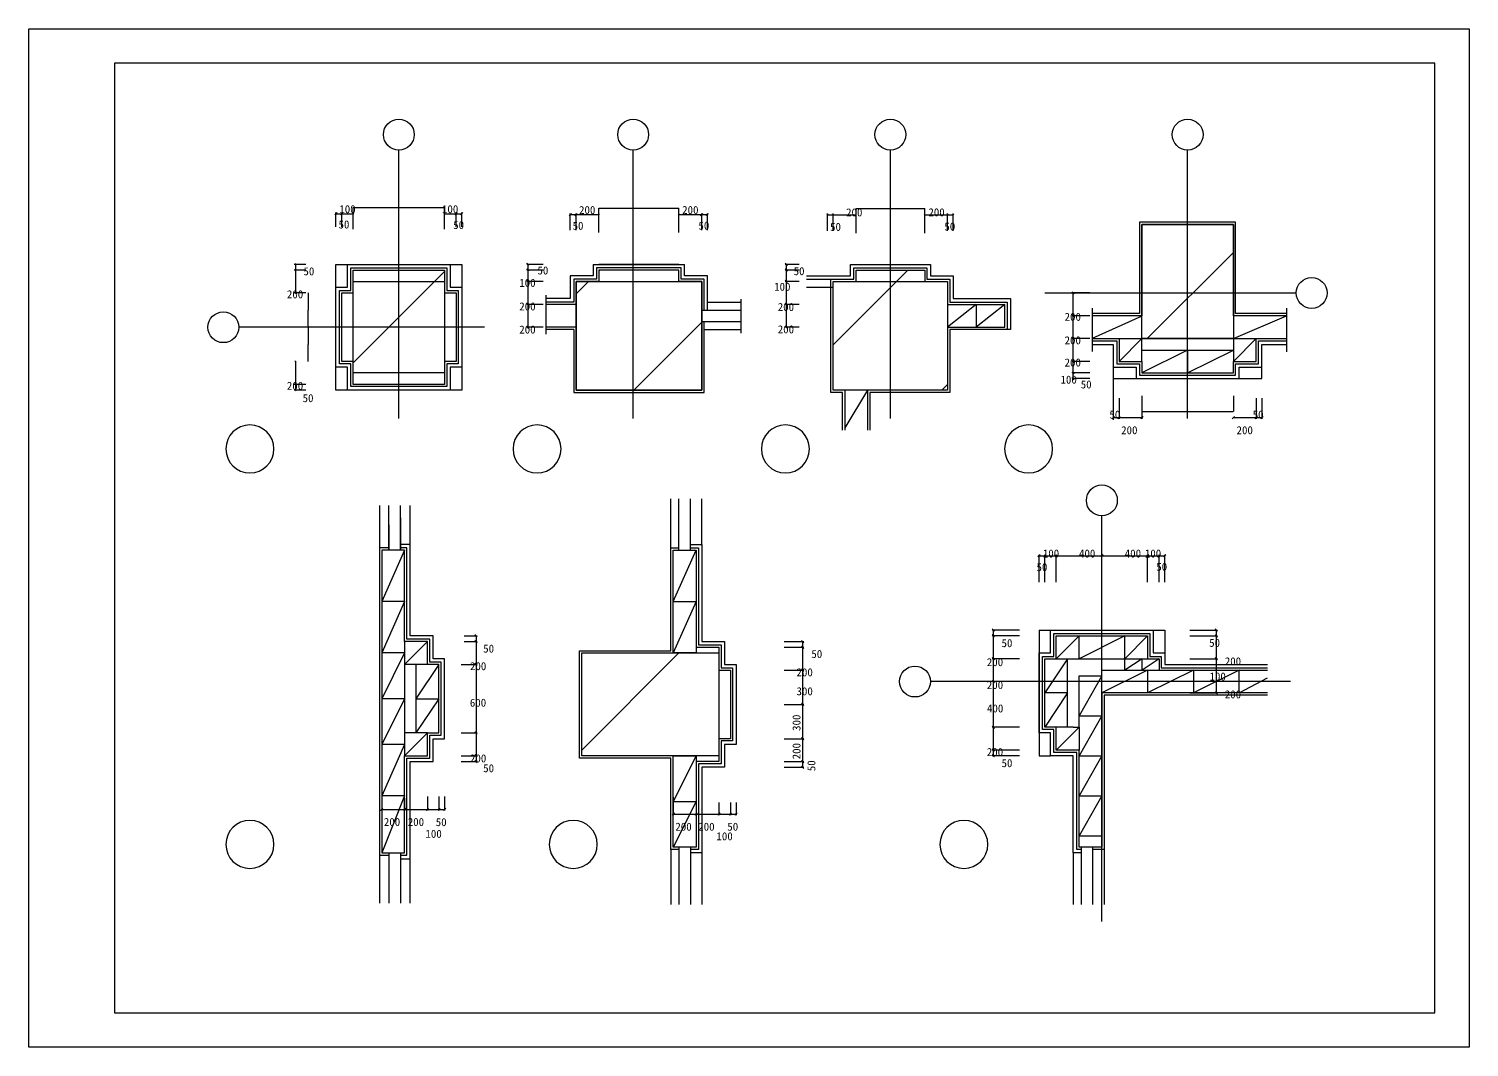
# Model space of a CAD drawing. Header units: metres. Extents: x 2913 to 15513, y -4051 to 14061.
# Drawn here: x 2913 to 15513, y 5151 to 14061 of the extents above; entities that cross this region are included whole.
import ezdxf

# ---------------------------------------------------------------- set-up
doc = ezdxf.new("R2010")
doc.units = ezdxf.units.M
for name, color, linetype in [('BZ', 4, 'Continuous'), ('HATCH', 7, 'Continuous'), ('LINE', 2, 'Continuous'), ('PUB_TEXT', 7, 'Continuous'), ('TK', 143, 'Continuous')]:
    doc.layers.add(name, color=color, linetype=linetype)
doc.dimstyles.get("Standard").update_dxf_attribs({"dimtxt": 2.5, "dimasz": 2.5, "dimexe": 1.25, "dimexo": 0.625, "dimtad": 1, "dimcen": 2.5, "dimazin": 3, "dimtfac": 1, "dimtmove": 0, "dimatfit": 3})
pattern_1 = [(45, (0, 0), (-673.52, 673.52), [])]

# ---------------------------------------------------------------- blocks, each defined once
blk = doc.blocks.new('_ARCHTICK')
at = {"color": 0, "linetype": 'BYBLOCK'}
blk.add_lwpolyline([(-0.5, -0.5), (0.5, 0.5)], dxfattribs=at)
blk = doc.blocks.new('_INDEX1')
blk.add_lwpolyline([(-0.5, 0, 1), (0.5, 0, 1)], format="xyb", close=True)
blk = doc.blocks.new('*D1')
for p, q in [((5750, 12309.19), (5750, 12497.98)), ((5750.25, 12497.98), (5948.5, 12497.98)), ((5951.5, 12497.98), (6149.75, 12497.98)), ((6150, 12309.19), (6150, 12497.98))]:
    blk.add_line(p, q)
at = {"layer": 'Defpoints'}
for p in [(5750, 12497.98), (5750, 12309.19), (6150, 12309.19)]:
    blk.add_point(p, dxfattribs=at)
at = {"layer": 'BZ', "insert": (5950, 12497.98), "char_height": 1, "attachment_point": 5}
blk.add_mtext('400', dxfattribs=at)
blk = doc.blocks.new('*D2')
for p, q in [((6150, 12309.19), (6150, 12497.98)), ((6150.25, 12497.98), (6348.5, 12497.98)), ((6351.5, 12497.98), (6549.75, 12497.98)), ((6550, 12309.19), (6550, 12497.98))]:
    blk.add_line(p, q)
at = {"layer": 'Defpoints'}
for p in [(6150, 12497.98), (6150, 12309.19), (6550, 12309.19)]:
    blk.add_point(p, dxfattribs=at)
at = {"layer": 'BZ', "insert": (6350, 12497.98), "char_height": 1, "attachment_point": 5}
blk.add_mtext('400', dxfattribs=at)
blk = doc.blocks.new('*D3')
for p, q in [((5357.16, 11750), (5357.16, 11600)), ((5356.91, 11600), (5356.66, 11600)), ((5357.16, 11450), (5357.16, 11600)), ((5357.16, 11600), (5357.16, 11600)), ((5357.41, 11600), (5357.66, 11600))]:
    blk.add_line(p, q)
at = {"layer": 'Defpoints'}
for p in [(5357.16, 11750), (5357.16, 11600), (5357.16, 11450)]:
    blk.add_point(p, dxfattribs=at)
at = {"layer": 'BZ', "insert": (5357.16, 11601.125), "char_height": 1, "attachment_point": 5}
blk.add_mtext('0', dxfattribs=at)
blk = doc.blocks.new('*D4')
for p, q in [((5357.16, 11450), (5357.16, 11300)), ((5356.91, 11300), (5356.66, 11300)), ((5357.16, 11150), (5357.16, 11300)), ((5357.16, 11300), (5357.16, 11300)), ((5357.41, 11300), (5357.66, 11300))]:
    blk.add_line(p, q)
at = {"layer": 'Defpoints'}
for p in [(5357.16, 11450), (5357.16, 11300), (5357.16, 11150)]:
    blk.add_point(p, dxfattribs=at)
at = {"layer": 'BZ', "insert": (5357.16, 11301.125), "char_height": 1, "attachment_point": 5}
blk.add_mtext('0', dxfattribs=at)
blk = doc.blocks.new('*D5')
for p, q in [((7900, 12277.98), (7900, 12490.71)), ((7900.25, 12490.71), (8048.5, 12490.71)), ((8051.5, 12490.71), (8199.75, 12490.71)), ((8200, 12277.98), (8200, 12490.71))]:
    blk.add_line(p, q)
at = {"layer": 'Defpoints'}
for p in [(7900, 12490.71), (7900, 12277.98), (8200, 12277.98)]:
    blk.add_point(p, dxfattribs=at)
at = {"layer": 'BZ', "insert": (8050, 12490.71), "char_height": 1, "attachment_point": 5}
blk.add_mtext('300', dxfattribs=at)
blk = doc.blocks.new('*D6')
for p, q in [((8200, 12277.98), (8200, 12490.71)), ((8200.25, 12490.71), (8398.5, 12490.71)), ((8401.5, 12490.71), (8599.75, 12490.71)), ((8600, 12277.98), (8600, 12490.71))]:
    blk.add_line(p, q)
at = {"layer": 'Defpoints'}
for p in [(8200, 12490.71), (8200, 12277.98), (8600, 12277.98)]:
    blk.add_point(p, dxfattribs=at)
at = {"layer": 'BZ', "insert": (8400, 12490.71), "char_height": 1, "attachment_point": 5}
blk.add_mtext('400', dxfattribs=at)
blk = doc.blocks.new('*D7')
for p, q in [((10150, 12272.94), (10150, 12489.8)), ((10150.25, 12489.8), (10298.5, 12489.8)), ((10301.5, 12489.8), (10449.75, 12489.8)), ((10450, 12272.94), (10450, 12489.8))]:
    blk.add_line(p, q)
at = {"layer": 'Defpoints'}
for p in [(10150, 12489.8), (10150, 12272.94), (10450, 12272.94)]:
    blk.add_point(p, dxfattribs=at)
at = {"layer": 'BZ', "insert": (10300, 12489.8), "char_height": 1, "attachment_point": 5}
blk.add_mtext('300', dxfattribs=at)
blk = doc.blocks.new('*D8')
for p, q in [((10450, 12272.94), (10450, 12489.8)), ((10450.25, 12489.8), (10598.5, 12489.8)), ((10601.5, 12489.8), (10749.75, 12489.8)), ((10750, 12272.94), (10750, 12489.8))]:
    blk.add_line(p, q)
at = {"layer": 'Defpoints'}
for p in [(10450, 12489.8), (10450, 12272.94), (10750, 12272.94)]:
    blk.add_point(p, dxfattribs=at)
at = {"layer": 'BZ', "insert": (10600, 12489.8), "char_height": 1, "attachment_point": 5}
blk.add_mtext('300', dxfattribs=at)
blk = doc.blocks.new('*D9')
for p, q in [((12650, 10850), (12650, 10714.1)), ((13450, 10850), (13450, 10714.1)), ((12650.25, 10714.1), (13048.5, 10714.1)), ((13051.5, 10714.1), (13449.75, 10714.1))]:
    blk.add_line(p, q)
at = {"layer": 'Defpoints'}
for p in [(12650, 10850), (13450, 10850), (12650, 10714.1)]:
    blk.add_point(p, dxfattribs=at)
at = {"layer": 'BZ', "insert": (13050, 10714.1), "char_height": 1, "attachment_point": 5}
blk.add_mtext('800', dxfattribs=at)

msp = doc.modelspace()

# ---------------------------------------------------------------- hatches: boundary and pattern name
at = {"layer": 'HATCH'}
h = msp.add_hatch(dxfattribs=at)
h.set_pattern_fill('AN31C', scale=300)
h.set_pattern_definition(pattern_1)
h.paths.add_polyline_path([(13450, 12350), (12650, 12350), (12650, 11550), (12650, 11350), (13450, 11350)])
h = msp.add_hatch(dxfattribs=at)
h.set_pattern_fill('AN33C', scale=300)
h.set_pattern_definition(pattern_1)
h.paths.add_polyline_path([(6550, 11950), (5750, 11950), (5750, 11850), (6550, 11850)])
h.paths.add_polyline_path([(6650, 11750), (6550, 11750), (6550, 11150), (6650, 11150)])
h.paths.add_polyline_path([(6550, 11050), (5750, 11050), (5750, 10950), (6550, 10950)])
h.paths.add_polyline_path([(5750, 11750), (5650, 11750), (5650, 11150), (5750, 11150)])
h = msp.add_hatch(dxfattribs=at)
h.set_pattern_fill('AN31C', scale=300)
h.set_pattern_definition(pattern_1)
h.paths.add_polyline_path([(6550, 11850), (5750, 11850), (5750, 11050), (6550, 11050)])
h = msp.add_hatch(dxfattribs=at)
h.set_pattern_fill('AN31C', scale=300)
h.set_pattern_definition(pattern_1)
h.paths.add_polyline_path([(7700, 11850), (7700, 10900), (8800, 10900), (8800, 11850)])
h = msp.add_hatch(dxfattribs=at)
h.set_pattern_fill('AN33C', scale=300)
h.set_pattern_definition(pattern_1)
h.paths.add_polyline_path([(7900, 11950), (7900, 11850), (8600, 11850), (8600, 11950)])
h = msp.add_hatch(dxfattribs=at)
h.set_pattern_fill('AN31C', scale=300)
h.set_pattern_definition(pattern_1)
h.paths.add_polyline_path([(10950, 11850), (9950, 11850), (9950, 10900), (10950, 10900)])
h = msp.add_hatch(dxfattribs=at)
h.set_pattern_fill('AN33C', scale=300)
h.set_pattern_definition(pattern_1)
h.paths.add_polyline_path([(10750, 11950), (10150, 11950), (10150, 11850), (10750, 11850)])
h = msp.add_hatch(dxfattribs=at)
h.set_pattern_fill('AN31C', scale=300)
h.set_pattern_definition(pattern_1)
h.paths.add_polyline_path([(8950, 8600), (7750, 8600), (7750, 7700), (8950, 7700), (8950, 7850)])
h = msp.add_hatch(dxfattribs=at)
h.set_pattern_fill('AN33C', scale=300)
h.set_pattern_definition(pattern_1)
h.paths.add_polyline_path([(9050, 8450), (8950, 8450), (8950, 7850), (9050, 7850)])

# ---------------------------------------------------------------- linework, layer by layer
for p, q in [((6150, 10650), (6150, 13000)), ((8200, 10650), (8200, 13000)), ((10450, 10650), (10450, 13000)), ((13050, 10650), (13050, 13000)), ((11800, 11750), (14000, 11750)), ((6900, 11450), (4750, 11450)), ((12300, 6250), (12300, 9800)), ((13950, 8350), (10800, 8350)), ((6000, 7329.41), (6000, 7221.45)), ((6200, 7329.41), (6200, 7221.45))]:
    msp.add_line(p, q)
for centre in [(6150, 13135.05), (8200, 13135.05), (10450, 13135.05), (13050, 13135.05), (14135.05, 11750), (4614.95, 11450), (12300, 9935.05), (10664.95, 8350)]:
    msp.add_circle(centre, 135.05)
at = {"layer": 'BZ'}
for p, q in [((5600, 12329.19), (5600, 12452.98)), ((5600, 12442.98), (5650, 12442.98)), ((5650, 12329.19), (5650, 12452.98)), ((5650, 12442.98), (5750, 12442.98)), ((5650, 12442.98), (5660, 12442.98)), ((5750, 12329.19), (5750, 12452.98)), ((6550, 12442.98), (6650, 12442.98)), ((6650, 12329.19), (6650, 12452.98)), ((6650, 12442.98), (6700, 12442.98)), ((6700, 12329.19), (6700, 12452.98)), ((7650, 12297.98), (7650, 12445.71)), ((7650, 12435.71), (7700, 12435.71)), ((7700, 12297.98), (7700, 12445.71)), ((7700, 12435.71), (7900, 12435.71)), ((7700, 12435.71), (7710, 12435.71)), ((7900, 12297.98), (7900, 12445.71)), ((8600, 12435.71), (8800, 12435.71)), ((8800, 12297.98), (8800, 12445.71)), ((8800, 12435.71), (8850, 12435.71)), ((8850, 12297.98), (8850, 12445.71)), ((9900, 12292.94), (9900, 12444.8)), ((9900, 12434.8), (9950, 12434.8)), ((9950, 12292.94), (9950, 12444.8)), ((9950, 12292.94), (9950, 12444.8)), ((9950, 12434.8), (10105, 12434.8)), ((9950, 12434.8), (10150, 12434.8)), ((10150, 12292.94), (10150, 12444.8)), ((10750, 12434.8), (10950, 12434.8)), ((10950, 12292.94), (10950, 12444.8)), ((10950, 12434.8), (11000, 12434.8)), ((11000, 12292.94), (11000, 12444.8)), ((5337.16, 12000), (5235.51, 12000)), ((5245.51, 12000), (5245.51, 11950)), ((7412.35, 12000), (7268.54, 12000)), ((7278.54, 12000), (7278.54, 11950)), ((9651.34, 12000), (9529.46, 12000)), ((9539.46, 12000), (9539.46, 11950)), ((5337.16, 11950), (5235.51, 11950)), ((5245.51, 11950), (5245.51, 11750)), ((5245.51, 11950), (5245.51, 11940)), ((7412.35, 11950), (7268.54, 11950)), ((7412.35, 11850), (7268.54, 11850)), ((7278.54, 11950), (7278.54, 11850)), ((7278.54, 11950), (7278.54, 11940)), ((7278.54, 11850), (7278.54, 11650)), ((9651.34, 11950), (9529.46, 11950)), ((9651.34, 11850), (9529.46, 11850)), ((9539.46, 11950), (9539.46, 11850)), ((9539.46, 11950), (9539.46, 11795)), ((9539.46, 11850), (9539.46, 11650)), ((5337.16, 11750), (5235.51, 11750)), ((12195.69, 11750), (12038.81, 11750)), ((12048.81, 11550), (12048.81, 11750)), ((7412.35, 11650), (7268.54, 11650)), ((7278.54, 11650), (7278.54, 11450)), ((9651.34, 11650), (9529.46, 11650)), ((9539.46, 11650), (9539.46, 11450)), ((12195.69, 11550), (12038.81, 11550)), ((12048.81, 11350), (12048.81, 11550)), ((7412.35, 11450), (7268.54, 11450)), ((9651.34, 11450), (9529.46, 11450)), ((12195.69, 11350), (12038.81, 11350)), ((12048.81, 11150), (12048.81, 11350)), ((5245.51, 11150), (5245.51, 10950)), ((12195.69, 11150), (12038.81, 11150)), ((12048.81, 11050), (12048.81, 11150)), ((12195.69, 11050), (12038.81, 11050)), ((12195.69, 11000), (12038.81, 11000)), ((12048.81, 11000), (12048.81, 11050)), ((12400, 11000.9), (12400, 10639.1)), ((5337.16, 10950), (5235.51, 10950)), ((5337.16, 10900), (5235.51, 10900)), ((5245.51, 10950), (5245.51, 10900)), ((12450, 10830), (12450, 10649.1)), ((12650, 10830), (12650, 10649.1)), ((13650, 10830), (13650, 10649.1)), ((13700, 10830), (13700, 10649.1)), ((12400, 10659.1), (12500, 10659.1)), ((12450, 10659.1), (12650, 10659.1)), ((13450, 10659.1), (13650, 10659.1)), ((13650, 10659.1), (13700, 10659.1)), ((11750, 9220), (11750, 9460)), ((11750, 9450), (11800, 9450)), ((11800, 9220), (11800, 9460)), ((11800, 9450), (11900, 9450)), ((11900, 9220), (11900, 9460)), ((11900, 9450), (12300, 9450)), ((12300, 9220), (12300, 9460)), ((12300, 9450), (12700, 9450)), ((12700, 9220), (12700, 9460)), ((12700, 9450), (12800, 9450)), ((12800, 9220), (12800, 9460)), ((12800, 9450), (12850, 9450)), ((12850, 9220), (12850, 9460)), ((6720.98, 8750), (6836.2, 8750)), ((6720.98, 8700), (6836.2, 8700)), ((6826.2, 8750), (6826.2, 8700)), ((6826.2, 8700), (6826.2, 8500)), ((9520, 8700), (9693.55, 8700)), ((9683.55, 8650), (9683.55, 8700)), ((11580, 8800), (11340, 8800)), ((11580, 8750), (11340, 8750)), ((11350, 8800), (11350, 8750)), ((11350, 8750), (11350, 8550)), ((13070, 8800), (13310, 8800)), ((13070, 8750), (13310, 8750)), ((13300, 8800), (13300, 8750)), ((13300, 8750), (13300, 8550)), ((9520, 8650), (9693.55, 8650)), ((9683.55, 8450), (9683.55, 8650)), ((6695.94, 8500), (6836.2, 8500)), ((6826.2, 8500), (6826.2, 7900)), ((9520, 8450), (9693.55, 8450)), ((9683.55, 8150), (9683.55, 8450)), ((11580, 8550), (11340, 8550)), ((11350, 8550), (11350, 8350)), ((13070, 8550), (13310, 8550)), ((13070, 8450), (13310, 8450)), ((13300, 8550), (13300, 8450)), ((13300, 8450), (13300, 8250)), ((11580, 8350), (11340, 8350)), ((11350, 8350), (11350, 7950)), ((13070, 8250), (13310, 8250)), ((9520, 8150), (9693.55, 8150)), ((9683.55, 7850), (9683.55, 8150)), ((11580, 7950), (11340, 7950)), ((11350, 7950), (11350, 7750)), ((6695.94, 7900), (6836.2, 7900)), ((6826.2, 7900), (6826.2, 7700)), ((9520, 7850), (9693.55, 7850)), ((9683.55, 7650), (9683.55, 7850)), ((6695.94, 7700), (6836.2, 7700)), ((6826.2, 7700), (6826.2, 7650)), ((11580, 7750), (11340, 7750)), ((11580, 7700), (11340, 7700)), ((11350, 7750), (11350, 7700)), ((6695.94, 7650), (6836.2, 7650)), ((9520, 7650), (9693.55, 7650)), ((9520, 7600), (9693.55, 7600)), ((9683.55, 7600), (9683.55, 7650)), ((6400, 7344.16), (6400, 7221.45)), ((6500, 7344.16), (6500, 7221.45)), ((6550, 7344.16), (6550, 7221.45)), ((8550, 7338.24), (8550, 7180.16)), ((8750, 7338.24), (8750, 7180.16)), ((6000, 7231.45), (6200, 7231.45)), ((6200, 7231.45), (6400, 7231.45)), ((6400, 7231.45), (6500, 7231.45)), ((6500, 7231.45), (6550, 7231.45)), ((8550, 7190.16), (8750, 7190.16)), ((8750, 7190.16), (8950, 7190.16)), ((8950, 7292.4), (8950, 7180.16)), ((8950, 7190.16), (9050, 7190.16)), ((9050, 7292.4), (9050, 7180.16)), ((9050, 7190.16), (9100, 7190.16)), ((9100, 7292.4), (9100, 7180.16))]:
    msp.add_line(p, q, dxfattribs=at)
for points in [[(9688.55, 8145), (9678.55, 8155)], [(9688.55, 7845), (9678.55, 7855)], [(9678.55, 7855), (9688.55, 7845)], [(9688.55, 7645), (9678.55, 7655)], [(9678.55, 7655), (9688.55, 7645)], [(9678.55, 7605), (9688.55, 7595)]]:
    msp.add_lwpolyline(points, dxfattribs=at)
at = {"layer": 'HATCH'}
for p, q in [((11200, 11650), (10950, 11450)), ((11200, 11650), (11200, 11450)), ((11450, 11650), (11200, 11450)), ((12215.69, 11616.17), (12215.69, 11238.06)), ((13916.35, 11616.17), (13916.35, 11233.72)), ((12650, 11546.91), (12215.69, 11350)), ((13450, 11350), (13916.35, 11550)), ((12450, 11350), (13650, 11350)), ((12650, 11350), (12450, 11150)), ((12650, 11150), (12650, 11350)), ((13450, 11350), (13450, 11150)), ((13450, 11150), (13650, 11350)), ((12650, 11250), (13450, 11250)), ((13050, 11250), (12650, 11050)), ((13050, 11250), (13050, 11050)), ((13050, 11050), (13450, 11250)), ((10250, 10900), (10050, 10569.88)), ((6200, 9500), (6000, 9050)), ((8550, 9050), (8750, 9500)), ((6200, 9050), (6000, 9050)), ((6200, 9050), (6000, 8600)), ((8550, 9050), (8750, 9050)), ((8750, 9050), (8550, 8600)), ((6200, 8700), (6200, 7700)), ((6400, 8700), (6200, 8500)), ((12100, 8750), (11900, 8550)), ((12100, 8550), (12100, 8750)), ((12500, 8750), (12100, 8550)), ((12500, 8450), (12500, 8750)), ((12700, 8750), (12500, 8550)), ((6200, 8600), (6000, 8600)), ((6200, 8600), (6000, 8200)), ((6400, 8500), (6200, 8500)), ((6300, 8500), (6300, 7900)), ((6500, 8500), (6300, 8200)), ((12000, 8550), (11800, 8250)), ((11900, 8550), (12700, 8550)), ((12000, 7950), (12000, 8550)), ((12300, 8250), (12300, 8450)), ((12300, 8450), (12800, 8450)), ((12700, 8450), (12300, 8250)), ((12652.21, 8550), (12500, 8450)), ((12652.21, 8450), (12652.21, 8550)), ((12800, 8550), (12652.21, 8450)), ((12700, 8450), (12700, 8250)), ((13100, 8450), (12700, 8250)), ((13100, 8450), (13100, 8250)), ((13500, 8450), (13100, 8250)), ((13500, 8250), (13500, 8450)), ((12100, 7950), (12100, 8400)), ((12100, 8400), (12300, 8400)), ((12300, 8400), (12100, 8050)), ((13500, 8250), (13750, 8383.71)), ((6200, 8200), (6000, 8200)), ((6200, 8200), (6000, 7800)), ((6300, 8200), (6500, 8200)), ((6500, 8200), (6300, 7900)), ((12000, 8250), (11800, 8250)), ((12000, 8250), (11800, 7950)), ((12050, 7950), (11900, 7950)), ((12100, 7950), (11900, 7750)), ((12050, 7950), (12100, 7950)), ((12100, 8050), (12300, 8050)), ((12300, 8050), (12100, 7700)), ((12100, 7950), (12100, 7750)), ((6400, 7900), (6200, 7900)), ((6400, 7900), (6200, 7700)), ((6200, 7800), (6000, 7800)), ((6200, 7800), (6000, 7350)), ((8750, 7700), (8550, 7300)), ((12100, 7700), (12300, 7700)), ((12300, 7700), (12100, 7350)), ((6200, 7350), (6000, 7350)), ((6200, 7350), (6000, 6850)), ((12100, 7350), (12300, 7350)), ((12300, 7350), (12100, 7000)), ((8550, 7300), (8750, 7300)), ((8750, 7300), (8550, 6900)), ((12100, 7000), (12300, 7000))]:
    msp.add_line(p, q, dxfattribs=at)
at = {"layer": 'LINE'}
for p, q in [((13470, 12370), (12630, 12370)), ((12630, 12370), (12630, 11570)), ((13450, 12350), (12650, 12350)), ((12650, 12350), (12650, 11550)), ((13450, 11550), (13450, 12350)), ((13470, 11570), (13470, 12370)), ((5600, 12000), (6700, 12000)), ((5600, 10900), (5600, 12000)), ((6700, 12000), (6700, 10900)), ((7850, 12000), (8650, 12000)), ((7850, 12000), (7850, 11900)), ((8620, 11970), (7880, 11970)), ((7880, 11970), (7880, 11870)), ((8600, 12000), (7900, 12000)), ((8620, 11870), (8620, 11970)), ((8650, 11900), (8650, 12000)), ((10100, 12000), (10800, 12000)), ((10100, 11900), (10100, 12000)), ((10130, 11970), (10770, 11970)), ((10130, 11870), (10130, 11970)), ((10770, 11970), (10770, 11870)), ((10800, 12000), (10800, 11900)), ((7850, 11900), (7650, 11900)), ((7650, 11900), (7650, 11700)), ((7880, 11870), (7680, 11870)), ((7680, 11870), (7680, 11670)), ((7900, 11850), (7700, 11850)), ((7700, 11850), (7700, 11650)), ((7900, 11950), (7900, 11850)), ((8600, 11950), (7900, 11950)), ((8600, 11850), (8600, 11950)), ((8800, 11850), (8600, 11850)), ((8820, 11870), (8620, 11870)), ((8850, 11900), (8650, 11900)), ((8800, 10900), (8800, 11850)), ((8820, 11600), (8820, 11870)), ((8850, 11600), (8850, 11900)), ((9716.73, 11900), (10100, 11900)), ((9716.73, 11870), (10130, 11870)), ((9930, 10880), (9930, 11870)), ((10770, 11870), (10970, 11870)), ((10800, 11900), (11000, 11900)), ((10970, 11870), (10970, 11670)), ((11000, 11900), (11000, 11700)), ((7435.31, 11731.77), (7435.31, 11389.29)), ((9716.73, 11800), (9950, 11800)), ((7650, 11700), (7435.31, 11700)), ((7680, 11670), (7435.31, 11670)), ((7700, 11650), (7435.31, 11650)), ((7700, 11650), (7700, 11450)), ((8800, 11600), (9141.44, 11600)), ((8850, 11670), (9141.44, 11670)), ((9141.44, 11695.36), (9141.44, 11399.14)), ((10950, 11650), (11450, 11650)), ((10970, 11670), (11470, 11670)), ((11000, 11700), (11500, 11700)), ((11450, 11450), (11450, 11650)), ((11470, 11670), (11470, 11430)), ((11500, 11700), (11500, 11430)), ((8800, 11500), (9141.44, 11500)), ((8820, 10880), (8820, 11500)), ((12630, 11570), (12215.69, 11570)), ((12650, 11550), (12215.69, 11550)), ((13916.35, 11550), (13450, 11550)), ((13916.35, 11570), (13470, 11570)), ((7700, 11450), (7435.31, 11450)), ((7680, 11430), (7435.31, 11430)), ((7680, 11430), (7680, 10880)), ((7700, 11450), (7700, 10900)), ((8820, 11430), (9141.44, 11430)), ((10950, 11450), (11450, 11450)), ((10970, 11430), (10970, 10880)), ((11500, 11430), (10970, 11430)), ((12215.69, 11350), (12450, 11350)), ((12450, 11350), (12450, 11150)), ((13650, 11150), (13650, 11350)), ((13650, 11350), (13916.35, 11350)), ((12215.69, 11330), (12430, 11330)), ((12215.69, 11300), (12400, 11300)), ((12400, 11300), (12400, 11000)), ((12430, 11330), (12430, 11130)), ((13670, 11130), (13670, 11330)), ((13670, 11330), (13916.35, 11330)), ((13700, 11000), (13700, 11300)), ((13700, 11300), (13916.35, 11300)), ((12400, 11100), (12600, 11100)), ((12430, 11130), (12630, 11130)), ((12450, 11150), (12650, 11150)), ((12600, 11100), (12600, 11000)), ((12630, 11130), (12630, 11030)), ((12650, 11150), (12650, 11050)), ((13450, 11050), (13450, 11150)), ((13450, 11150), (13650, 11150)), ((13470, 11030), (13470, 11130)), ((13470, 11130), (13670, 11130)), ((13500, 11000), (13500, 11100)), ((13500, 11100), (13700, 11100)), ((12400, 11000), (13700, 11000)), ((12630, 11030), (13470, 11030)), ((12650, 11050), (13450, 11050)), ((6700, 10900), (5600, 10900)), ((7680, 10880), (8820, 10880)), ((7700, 10900), (8800, 10900)), ((10030, 10880), (9930, 10880)), ((10030, 10550), (10030, 10880)), ((10050, 10900), (10050, 10550)), ((10250, 10900), (10250, 10550)), ((10970, 10880), (10270, 10880)), ((10270, 10880), (10270, 10550)), ((5980, 9889.38), (5980, 6410.62)), ((6062.69, 9500), (6062.69, 9889.38)), ((6165.51, 9500), (6165.51, 9889.38)), ((6250, 8750), (6250, 9889.38)), ((8530, 9550), (8530, 9950)), ((8600, 9500), (8600, 9950)), ((8700, 9500), (8700, 9950)), ((8800, 9550), (8800, 9950)), ((6062.69, 9719.69), (6062.69, 9500)), ((6165.51, 9782.54), (6165.51, 9500)), ((6062.69, 9520), (5980, 9520)), ((6250, 9550), (6165.51, 9550)), ((6220, 9520), (6165.51, 9520)), ((6220, 8720), (6220, 9520)), ((8530, 8620), (8530, 9550)), ((8530, 9520), (8600, 9520)), ((8550, 8600), (8550, 9500)), ((8550, 9500), (8750, 9500)), ((8700, 9550), (8800, 9550)), ((8700, 9520), (8770, 9520)), ((8750, 9500), (8750, 8650)), ((8770, 9520), (8770, 8670)), ((8800, 9550), (8800, 8700)), ((6420, 8720), (6220, 8720)), ((6450, 8750), (6250, 8750)), ((6420, 8520), (6420, 8720)), ((6450, 8550), (6450, 8750)), ((8800, 8700), (9000, 8700)), ((9000, 8700), (9000, 8500)), ((11750, 8800), (12850, 8800)), ((11750, 8800), (11750, 7700)), ((11850, 8600), (11850, 8800)), ((11850, 8800), (12750, 8800)), ((11880, 8570), (11880, 8770)), ((11880, 8770), (12720, 8770)), ((12720, 8770), (12720, 8570)), ((12750, 8800), (12750, 8600)), ((12850, 8800), (12850, 8600)), ((7730, 7680), (7730, 8620)), ((7730, 8620), (8530, 8620)), ((8750, 8650), (8950, 8650)), ((8770, 8670), (8970, 8670)), ((8950, 8650), (8950, 8450)), ((8970, 8670), (8970, 8470)), ((11750, 8600), (11850, 8600)), ((11750, 7900), (11750, 8600)), ((11780, 8570), (11880, 8570)), ((11780, 7930), (11780, 8570)), ((12720, 8570), (12820, 8570)), ((12750, 8600), (12850, 8600)), ((12820, 8570), (12820, 8470)), ((12850, 8600), (12850, 8500)), ((6520, 8520), (6420, 8520)), ((6550, 8550), (6450, 8550)), ((6520, 7880), (6520, 8520)), ((6550, 7850), (6550, 8550)), ((8950, 8450), (9050, 8450)), ((8970, 8470), (9070, 8470)), ((9000, 8500), (9100, 8500)), ((9050, 8450), (9050, 7850)), ((9070, 8470), (9070, 7830)), ((9100, 8500), (9100, 7800)), ((12820, 8470), (13750, 8470)), ((12850, 8500), (13750, 8500)), ((13750, 8230), (12320, 8230)), ((12320, 8230), (12320, 6880)), ((6420, 7680), (6420, 7880)), ((6420, 7880), (6520, 7880)), ((6450, 7650), (6450, 7850)), ((6450, 7850), (6550, 7850)), ((9050, 7850), (8950, 7850)), ((8950, 7850), (8950, 7650)), ((9070, 7830), (8970, 7830)), ((8970, 7830), (8970, 7630)), ((11850, 7900), (11750, 7900)), ((11880, 7930), (11780, 7930)), ((11850, 7700), (11850, 7900)), ((11880, 7730), (11880, 7930)), ((8550, 6900), (8550, 7700)), ((9100, 7800), (9000, 7800)), ((9000, 7800), (9000, 7600)), ((11750, 7700), (11850, 7700)), ((12050, 7700), (11850, 7700)), ((12080, 7730), (11880, 7730)), ((12050, 6850), (12050, 7700)), ((12080, 6880), (12080, 7730)), ((6220, 6830), (6220, 7680)), ((6220, 7680), (6420, 7680)), ((6250, 6410.62), (6250, 7650)), ((6250, 7650), (6450, 7650)), ((8530, 7680), (7730, 7680)), ((8530, 6880), (8530, 7680)), ((8950, 7650), (8750, 7650)), ((8750, 7650), (8750, 6900)), ((8970, 7630), (8770, 7630)), ((8770, 7630), (8770, 6880)), ((9000, 7600), (8800, 7600)), ((8800, 7600), (8800, 6850)), ((5980, 6830), (6062.69, 6830)), ((6062.69, 6850), (6062.69, 6410.62)), ((6165.51, 6850), (6165.51, 6410.62)), ((6165.51, 6830), (6220, 6830)), ((8530, 6880), (8530, 6400)), ((8600, 6880), (8530, 6880)), ((8750, 6900), (8550, 6900)), ((8600, 6900), (8600, 6400)), ((8700, 6900), (8700, 6400)), ((8770, 6880), (8700, 6880)), ((8800, 6850), (8700, 6850)), ((8800, 6850), (8800, 6400)), ((12050, 6850), (12050, 6400)), ((12118.05, 6850), (12050, 6850)), ((12118.05, 6880), (12080, 6880)), ((12118.05, 6900), (12118.05, 6400)), ((12218.05, 6900), (12218.05, 6400)), ((12320, 6880), (12218.05, 6880)), ((12320, 6880), (12320, 6400)), ((6165.51, 6800), (6250, 6800))]:
    msp.add_line(p, q, dxfattribs=at)
for points in [[(12650, 12350), (13450, 12350), (13450, 11350), (12650, 11350)], [(5700, 12000), (6600, 12000), (6600, 11800), (6700, 11800), (6700, 11100), (6600, 11100), (6600, 10900), (5700, 10900), (5700, 11100), (5600, 11100), (5600, 11800), (5700, 11800)], [(5730, 11970), (6570, 11970), (6570, 11770), (6670, 11770), (6670, 11130), (6570, 11130), (6570, 10930), (5730, 10930), (5730, 11130), (5630, 11130), (5630, 11770), (5730, 11770)], [(5750, 11950), (6550, 11950), (6550, 11750), (6650, 11750), (6650, 11150), (6550, 11150), (6550, 10950), (5750, 10950), (5750, 11150), (5650, 11150), (5650, 11750), (5750, 11750)], [(5750, 11850), (6550, 11850), (6550, 11050), (5750, 11050)], [(7700, 11850), (8800, 11850), (8800, 10900), (7700, 10900)], [(9950, 11850), (10950, 11850), (10950, 10900), (9950, 10900)], [(6400, 8500), (6400, 8700), (6200, 8700), (6200, 9500), (6000, 9500), (6000, 6850), (6200, 6850), (6200, 7700), (6400, 7700), (6400, 7900), (6500, 7900), (6500, 8500)], [(8550, 9500), (8750, 9500), (8750, 8600), (8550, 8600)], [(7750, 8600), (8950, 8600), (8950, 7700), (7750, 7700)], [(8750, 6900), (8550, 6900), (8550, 7700), (8750, 7700)]]:
    msp.add_lwpolyline(points, close=True, dxfattribs=at)
for points in [[(10150, 11850), (10150, 11950), (10750, 11950), (10750, 11850)], [(13750, 8250), (12300, 8250), (12300, 6900), (12100, 6900), (12100, 7750), (11900, 7750), (11900, 7950), (11800, 7950), (11800, 8550), (11900, 8550), (11900, 8750), (12700, 8750), (12700, 8550), (12800, 8550), (12800, 8450), (13750, 8450)]]:
    msp.add_lwpolyline(points, dxfattribs=at)
at = {"layer": 'TK'}
for points in [[(2913.06, 5150.94), (2913.06, 14060.94), (15513.06, 14060.94), (15513.06, 5150.94)], [(3663.06, 5450.94), (15213.06, 5450.94), (15213.06, 13760.94), (3663.06, 13760.94)]]:
    msp.add_lwpolyline(points, close=True, dxfattribs=at)

# ---------------------------------------------------------------- block references
at = {"layer": 'BZ'}
for p, xscale, yscale, zscale in [((5600, 12442.98), 20, 20, 20), ((5650, 12442.98), 20, 20, 20), ((5650, 12442.98), 10, 10, 10), ((5750, 12442.98), 10, 10, 10), ((6650, 12442.98), 20, 20, 20), ((6650, 12442.98), 10, 10, 10), ((6700, 12442.98), 20, 20, 20), ((6700, 12442.98), 10, 10, 10), ((7650, 12435.71), 20, 20, 20), ((7700, 12435.28), 20, 20, 20), ((7700, 12435.71), 10, 10, 10), ((7900, 12435.71), 10, 10, 10), ((8799.58, 12435.28), 20, 20, 20), ((8850, 12435.28), 20, 20, 20), ((9950, 12434.8), 10, 10, 10), ((10950, 12434.8), 10, 10, 10), ((11000, 12434.8), 10, 10, 10), ((12450, 10659.1), 10, 10, 10), ((12650, 10659.1), 10, 10, 10), ((13650, 10659.1), 10, 10, 10), ((13700, 10659.1), 10, 10, 10), ((11800, 9450), 10, 10, 10), ((11900, 9450), 10, 10, 10), ((12300, 9450), 10, 10, 10), ((12700, 9450), 10, 10, 10), ((12800, 9450), 10, 10, 10), ((12850, 9450), 10, 10, 10), ((6200, 7231.45), 10, 10, 10), ((6400, 7231.45), 10, 10, 10), ((6500, 7231.45), 10, 10, 10), ((6550, 7231.45), 10, 10, 10), ((8750, 7190.16), 10, 10, 10), ((8750, 7190.16), 10, 10, 10), ((8950, 7190.16), 10, 10, 10), ((8950, 7190.16), 10, 10, 10), ((9050, 7190.16), 10, 10, 10), ((9050, 7190.16), 10, 10, 10), ((9100, 7190.16), 10, 10, 10), ((9100, 7190.16), 10, 10, 10)]:
    msp.add_blockref('_ARCHTICK', p, dxfattribs=dict(at, xscale=xscale, yscale=yscale, zscale=zscale))
for p, xscale, yscale, zscale, rotation in [((5600, 12442.98), 10, 10, 10, 180), ((5650, 12442.98), 10, 10, 10, 180), ((6550, 12442.98), 10, 10, 10, 180), ((6650, 12442.98), 10, 10, 10, 180), ((7650, 12435.71), 10, 10, 10, 180), ((7700, 12435.71), 10, 10, 10, 180), ((8600, 12435.71), 10, 10, 10, 180), ((8799.58, 12435.28), 20, 20, 20, 180), ((9900, 12434.8), 10, 10, 10, 180), ((9950, 12434.8), 10, 10, 10, 180), ((10750, 12434.8), 10, 10, 10, 180), ((10950, 12434.8), 10, 10, 10, 180), ((5245.51, 12000), 10, 10, 10, 90), ((7278.54, 12000), 20, 20, 20, 90), ((9539.46, 12000), 20, 20, 20, 90), ((9539.46, 12000), 10, 10, 10, 90), ((5245.51, 11950), 10, 10, 10, 90), ((5245.51, 11950), 10, 10, 10, 270), ((7278.54, 11950), 20, 20, 20, 90), ((7278.54, 11850), 20, 20, 20, 90), ((7278.54, 11950), 10, 10, 10, 90), ((7278.54, 11950), 10, 10, 10, 270), ((7278.54, 11850), 10, 10, 10, 90), ((7278.54, 11850), 10, 10, 10, 270), ((9539.46, 11950), 20, 20, 20, 90), ((9539.46, 11850), 20, 20, 20, 90), ((9539.46, 11950), 10, 10, 10, 90), ((9539.46, 11950), 10, 10, 10, 270), ((9539.46, 11850), 10, 10, 10, 90), ((9539.46, 11850), 10, 10, 10, 270), ((5245.51, 11750), 10, 10, 10, 270), ((12048.81, 11750), 20, 20, 20, 90), ((12048.81, 11750), 10, 10, 10, 90), ((7278.54, 11650), 20, 20, 20, 90), ((7278.54, 11650), 10, 10, 10, 90), ((7278.54, 11650), 10, 10, 10, 270), ((9539.46, 11650), 20, 20, 20, 90), ((9539.46, 11650), 10, 10, 10, 90), ((9539.46, 11650), 10, 10, 10, 270), ((12048.81, 11550), 20, 20, 20, 90), ((12048.81, 11550), 10, 10, 10, 270), ((12048.81, 11550), 10, 10, 10, 90), ((7278.54, 11450), 20, 20, 20, 90), ((7278.54, 11450), 10, 10, 10, 270), ((9539.46, 11450), 20, 20, 20, 90), ((9539.46, 11450), 10, 10, 10, 270), ((12048.81, 11350), 20, 20, 20, 90), ((12048.81, 11350), 10, 10, 10, 270), ((12048.81, 11350), 10, 10, 10, 90), ((5245.51, 11150), 10, 10, 10, 90), ((12048.81, 11150), 20, 20, 20, 90), ((12048.81, 11150), 10, 10, 10, 270), ((12048.81, 11150), 10, 10, 10, 90), ((12048.81, 11050), 20, 20, 20, 90), ((12048.81, 11000), 20, 20, 20, 90), ((12048.81, 11050), 10, 10, 10, 270), ((12048.81, 11050), 10, 10, 10, 90), ((12048.81, 11000), 10, 10, 10, 270), ((5245.51, 10950), 10, 10, 10, 270), ((5245.51, 10950), 10, 10, 10, 90), ((5245.51, 10900), 10, 10, 10, 270), ((12400, 10659.1), 20, 20, 20, 180), ((12450, 10659.1), 20, 20, 20, 180), ((12450, 10659.1), 10, 10, 10, 180), ((12650, 10659.1), 20, 20, 20, 180), ((13450, 10659.1), 20, 20, 20, 180), ((13450, 10659.1), 10, 10, 10, 180), ((13650, 10659.1), 20, 20, 20, 180), ((13650, 10659.1), 10, 10, 10, 180), ((13700, 10659.1), 20, 20, 20, 180), ((11750, 9450), 20, 20, 20, 180), ((11800, 9450), 20, 20, 20, 180), ((11800, 9450), 10, 10, 10, 180), ((11900, 9450), 20, 20, 20, 180), ((11900, 9450), 10, 10, 10, 180), ((12300, 9450), 20, 20, 20, 180), ((12300, 9450), 10, 10, 10, 180), ((12700, 9450), 20, 20, 20, 180), ((12700, 9450), 10, 10, 10, 180), ((12800, 9450), 20, 20, 20, 180), ((12800, 9450), 10, 10, 10, 180), ((12850, 9450), 20, 20, 20, 180), ((6826.2, 8750), 20, 20, 20, 90), ((6826.2, 8700), 20, 20, 20, 90), ((6826.2, 8700), 10, 10, 10, 90), ((6826.2, 8700), 10, 10, 10, 270), ((9683.55, 8700), 20, 20, 20, 90), ((11350, 8800), 20, 20, 20, 90), ((11350, 8750), 20, 20, 20, 90), ((11350, 8750), 10, 10, 10, 90), ((11350, 8750), 10, 10, 10, 270), ((13300, 8800), 20, 20, 20, 270), ((13300, 8750), 20, 20, 20, 270), ((13300, 8800), 10, 10, 10, 90), ((13300, 8750), 10, 10, 10, 90), ((13300, 8750), 10, 10, 10, 270), ((9683.55, 8650), 20, 20, 20, 90), ((9683.55, 8650), 10, 10, 10, 270), ((9683.55, 8650), 10, 10, 10, 90), ((6826.2, 8500), 20, 20, 20, 90), ((6826.2, 8500), 10, 10, 10, 90), ((6826.2, 8500), 10, 10, 10, 270), ((9683.55, 8450), 20, 20, 20, 90), ((9683.55, 8450), 10, 10, 10, 90), ((9683.55, 8450), 10, 10, 10, 270), ((11350, 8550), 20, 20, 20, 90), ((11350, 8550), 10, 10, 10, 90), ((11350, 8550), 10, 10, 10, 270), ((13300, 8550), 20, 20, 20, 270), ((13300, 8550), 10, 10, 10, 270), ((13300, 8550), 10, 10, 10, 90), ((13300, 8450), 10, 10, 10, 90), ((13300, 8450), 10, 10, 10, 270), ((11350, 8350), 20, 20, 20, 90), ((11350, 8350), 10, 10, 10, 90), ((11350, 8350), 10, 10, 10, 270), ((13300, 8250), 20, 20, 20, 270), ((9683.55, 8150), 20, 20, 20, 90), ((9683.55, 8150), 10, 10, 10, 270), ((11350, 7950), 20, 20, 20, 90), ((11350, 7950), 10, 10, 10, 90), ((11350, 7950), 10, 10, 10, 270), ((6826.2, 7900), 20, 20, 20, 90), ((6826.2, 7900), 10, 10, 10, 270), ((6826.2, 7900), 10, 10, 10, 90), ((9683.55, 7850), 20, 20, 20, 90), ((6826.2, 7700), 20, 20, 20, 90), ((6826.2, 7700), 10, 10, 10, 90), ((6826.2, 7700), 10, 10, 10, 270), ((11350, 7750), 20, 20, 20, 90), ((11350, 7700), 20, 20, 20, 90), ((11350, 7750), 10, 10, 10, 90), ((11350, 7750), 10, 10, 10, 270), ((11350, 7700), 10, 10, 10, 270), ((6826.2, 7650), 20, 20, 20, 90), ((6826.2, 7650), 10, 10, 10, 270), ((9683.55, 7650), 20, 20, 20, 90), ((9683.55, 7600), 20, 20, 20, 90), ((6000, 7231.45), 20, 20, 20, 180), ((6200, 7231.45), 20, 20, 20, 180), ((6200, 7231.45), 10, 10, 10, 180), ((6400, 7231.45), 20, 20, 20, 180), ((6400, 7231.45), 10, 10, 10, 180), ((6500, 7231.45), 20, 20, 20, 180), ((6500, 7231.45), 10, 10, 10, 180), ((6550, 7231.45), 20, 20, 20, 180), ((8550, 7190.16), 20, 20, 20, 180), ((8550, 7190.16), 10, 10, 10, 180), ((8750, 7190.16), 20, 20, 20, 180), ((8750, 7190.16), 10, 10, 10, 180), ((8750, 7190.16), 10, 10, 10, 180), ((8950, 7190.16), 20, 20, 20, 180), ((8950, 7190.16), 10, 10, 10, 180), ((8950, 7190.16), 10, 10, 10, 180), ((9050, 7190.16), 20, 20, 20, 180), ((9050, 7190.16), 10, 10, 10, 180), ((9050, 7190.16), 10, 10, 10, 180), ((9100, 7190.16), 20, 20, 20, 180)]:
    msp.add_blockref('_ARCHTICK', p, dxfattribs=dict(at, xscale=xscale, yscale=yscale, zscale=zscale, rotation=rotation))
at = {"layer": 'PUB_TEXT', "xscale": 420, "yscale": 420, "zscale": 420}
for p in [(4847.05, 10384.9), (7358.91, 10384.9), (9531.32, 10384.9), (11658.48, 10384.9), (4847.05, 6925.38), (7675.72, 6925.38), (11092.75, 6925.38)]:
    msp.add_blockref('_INDEX1', p, dxfattribs=at)

# ---------------------------------------------------------------- texts
at = {"layer": 'BZ'}
for s, p in [('300', (9663.55, 7918.33)), ('200', (9663.52, 7669.6)), ('50', (9793.55, 7565.67))]:
    msp.add_text(s, height=70, rotation=90, dxfattribs=at).set_placement(p)
at = {"layer": 'BZ', "char_height": 70, "attachment_point": 1}
for s, insert in [('\\A1;100', (5629.42, 12517.98)), ('\\A1;100', (6527.3, 12517.98)), ('\\A1;200', (7726.22, 12510.71)), ('\\A1;200', (8628.39, 12510.71)), ('\\A1;200', (10062.32, 12489.8)), ('\\A1;200', (10782.22, 12490.73)), ('\\A1;50', (5622.25, 12384.05)), ('\\A1;50', (6625.37, 12379.67)), ('\\A1;50', (7669.63, 12372.81)), ('\\A1;50', (8770.76, 12374.08)), ('\\A1;50', (9922.22, 12363.15)), ('\\A1;50', (10922.07, 12366.36)), ('\\A1;50', (5315.61, 11974.31)), ('\\A1;50', (7362.47, 11981.64)), ('\\A1;50', (9603.49, 11975.41)), ('\\A1;100', (7203.54, 11873.02)), ('\\A1;200', (5170.51, 11773.17)), ('\\A1;100', (9432.96, 11839.09)), ('\\A1;200', (7203.54, 11667.12)), ('\\A1;200', (9464.46, 11662.11)), ('\\A1;200', (11973.81, 11576.29)), ('\\A1;200', (7203.54, 11464.79)), ('\\A1;200', (9464.46, 11466.61)), ('\\A1;200', (11973.81, 11370.75)), ('\\A1;200', (11973.81, 11176.29)), ('\\A1;200', (5170.51, 10972.37)), ('\\A1;100', (11937.81, 11026.29)), ('\\A1;50', (12115.04, 10984.49)), ('\\A1;50', (5308.13, 10864.78)), ('\\A1;50', (12365.76, 10720.71)), ('\\A1;50', (13618.94, 10720.71)), ('\\A1;200', (12468.5, 10584.1)), ('\\A1;200', (13478.04, 10584.1)), ('\\A1;100', (11783.38, 9505.18)), ('\\A1;400', (12100, 9505)), ('\\A1;400', (12500, 9505)), ('\\A1;100', (12675.94, 9505.18)), ('\\A1;50', (11728.22, 9386.24)), ('\\A1;50', (12775.74, 9388.72)), ('\\A1;50', (11422.05, 8721.08)), ('\\A1;50', (13238.55, 8723.77)), ('\\A1;50', (6887.91, 8673.36)), ('\\A1;50', (9758.55, 8626.2)), ('\\A1;200', (6772.29, 8519.62)), ('\\A1;200', (9628.52, 8466.09)), ('\\A1;200', (11293.38, 8554.76)), ('\\A1;200', (13375, 8561.85)), ('\\A1;200', (11293.38, 8354.76)), ('\\A1;100', (13241.39, 8428.89)), ('\\A1;600', (6771.2, 8200)), ('\\A1;300', (9628.55, 8300)), ('\\A1;200', (13375, 8273.21)), ('\\A1;400', (11295, 8150)), ('\\A1;200', (6772.29, 7713.2)), ('\\A1;200', (11293.38, 7768.53)), ('\\A1;50', (6887.91, 7626.73)), ('\\A1;50', (11422.05, 7671.08)), ('\\A1;200', (6018.88, 7156.45)), ('\\A1;200', (6228.04, 7156.45)), ('\\A1;50', (6472.88, 7155.11)), ('\\A1;200', (8568.99, 7115.16)), ('\\A1;200', (8768.99, 7115.16)), ('\\A1;50', (9023.45, 7115.16)), ('\\A1;100', (6382.65, 7052.9)), ('\\A1;100', (8928.05, 7031.38))]:
    msp.add_mtext(s, dxfattribs=dict(at, insert=insert))

# ---------------------------------------------------------------- dimensions: what is measured, and where the dimension line sits
at = {"layer": 'BZ'}
for base, p1, p2, picture, middle in [((5750, 12497.98), (5750, 12309.19), (6150, 12309.19), '*D1', (5950, 12497.98)), ((6150, 12497.98), (6150, 12309.19), (6550, 12309.19), '*D2', (6350, 12497.98)), ((7900, 12490.71), (7900, 12277.98), (8200, 12277.98), '*D5', (8050, 12490.71)), ((8200, 12490.71), (8200, 12277.98), (8600, 12277.98), '*D6', (8400, 12490.71)), ((10150, 12489.8), (10150, 12272.94), (10450, 12272.94), '*D7', (10300, 12489.8)), ((10450, 12489.8), (10450, 12272.94), (10750, 12272.94), '*D8', (10600, 12489.8)), ((5357.16, 11600), (5357.16, 11750), (5357.16, 11450), '*D3', (5357.16, 11601.125)), ((5357.16, 11300), (5357.16, 11450), (5357.16, 11150), '*D4', (5357.16, 11301.125)), ((12650, 10714.1), (12650, 10850), (13450, 10850), '*D9', (13050, 10714.1))]:
    dim = msp.add_linear_dim(base=base, p1=p1, p2=p2, dimstyle='Standard', dxfattribs=at)
    dim.commit()
    dim.dimension.update_dxf_attribs({"geometry": picture, "text_midpoint": middle})

doc.saveas('drawing.dxf')
